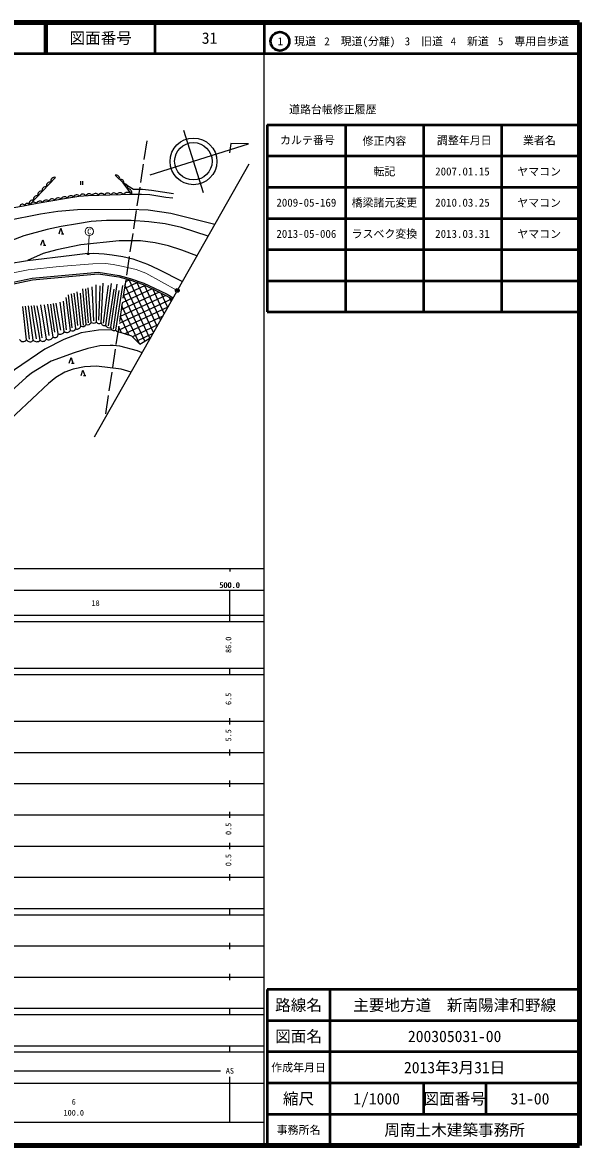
# Model space of a CAD drawing. Units: millimetres at full size, sheet at 1:1000; details may follow other scales. Extents: x 40000 to 680000, y 20000 to 380000.
# Drawn here: x 501572 to 680000, y 20000 to 380000 of the extents above; entities that cross this region are included whole.
import ezdxf
from ezdxf.enums import TextEntityAlignment as Align

# ---------------------------------------------------------------- set-up
doc = ezdxf.new("R2010")
doc.units = ezdxf.units.MM
doc.header["$LTSCALE"] = 1000
doc.header["$PDMODE"] = 32
doc.header["$PDSIZE"] = 500
doc.linetypes.add('CHAIN', pattern=[18.5, 12, -1.5, 3.5, -1.5])
doc.linetypes.add('DASHED', pattern=[7.5, 6, -1.5])
for name, color, linetype, lineweight in [('M-BGD', 7, 'Continuous', 25), ('M-BMK', 2, 'CHAIN', 13), ('M-BMK-OTRS', 5, 'Continuous', 25), ('M-BMK-ROW', 30, 'DASHED', 25), ('M-BMK-SRVR', 3, 'Continuous', 25), ('M-STR-HTXT', 7, 'Continuous', 13), ('M-STR-STRC', 7, 'Continuous', 25), ('M-TTL', 2, 'Continuous', 140), ('M-TTL-BAND', 7, 'Continuous', 25), ('M-TTL-FRAM', 2, 'Continuous', 50), ('M-TTL-LINE', 7, 'Continuous', 50)]:
    doc.layers.add(name, color=color, linetype=linetype, lineweight=lineweight)
doc.layers.add('M-OTRS', color=6, linetype='Continuous')
doc.layers.add('M-TTL-TXT', color=7, linetype='Continuous')
doc.styles.add('ＭＳ ゴシック', font='')
doc.styles.get('ＭＳ ゴシック').set_extended_font_data('MS Gothic')

msp = doc.modelspace()

# ---------------------------------------------------------------- hatches: boundary and pattern name
at = {"layer": 'M-STR-STRC'}
msp.add_hatch(color=256, dxfattribs=at).paths.add_polyline_path([(522815, 306000, -1), (522443, 305667, -1)])

# ---------------------------------------------------------------- linework, layer by layer
at = {"layer": 'M-BGD'}
for p, q in [((503770, 321580), (512146, 330342)), ((520147, 329165), (520147, 327991)), ((520847, 329165), (520847, 327991)), ((514061, 312229), (514814, 312229)), ((508287, 308583), (509040, 308583)), ((525272, 283926), (525145, 295883)), ((526724, 283723), (527385, 296391)), ((528302, 282855), (530131, 296301)), ((529828, 282229), (531875, 296080)), ((531422, 281374), (533676, 295705)), ((540913, 295677), (533858, 292388)), ((538454, 296600), (534194, 294613)), ((542342, 278849), (534389, 295904)), ((535896, 297475), (534530, 296839)), ((543563, 280666), (535699, 297531)), ((544697, 282670), (538154, 296703)), ((545832, 284675), (540643, 295802)), ((516905, 281260), (515545, 291800)), ((518632, 281783), (517243, 293053)), ((520279, 282655), (519120, 293622)), ((521992, 283188), (520874, 294587)), ((523542, 283849), (522604, 294893)), ((526054, 284572), (526336, 291917)), ((527482, 283616), (528586, 291849)), ((547454, 292521), (532850, 285711)), ((545310, 293590), (533186, 287936)), ((543145, 294649), (533522, 290162)), ((540741, 277844), (533883, 292552)), ((546966, 286679), (543277, 294589)), ((548100, 288683), (545964, 293264)), ((549234, 290687), (548702, 291828)), ((502867, 278314), (501633, 288980)), ((505011, 278189), (503550, 289157)), ((507227, 278164), (505338, 289257)), ((509241, 278491), (507428, 289534)), ((511361, 279146), (509674, 289711)), ((513023, 280227), (511512, 289963)), ((514941, 280908), (513682, 290367)), ((519323, 282809), (518717, 288216)), ((521072, 282997), (520507, 289145)), ((522741, 283750), (522176, 290180)), ((524385, 284343), (524076, 291244)), ((529097, 282715), (530066, 288970)), ((530725, 281648), (531708, 288430)), ((548102, 288685), (532178, 281260)), ((549471, 291393), (532514, 283485)), ((539055, 277023), (533377, 289201)), ((506021, 278556), (505115, 284525)), ((507900, 278878), (507080, 284848)), ((510142, 279676), (509258, 285538)), ((511953, 280710), (511134, 286335)), ((513810, 281314), (512905, 286745)), ((515700, 281461), (515028, 287514)), ((517531, 282093), (516885, 287783)), ((535679, 279826), (532871, 285849)), ((546511, 285875), (534391, 280223)), ((503865, 278491), (503175, 284008)), ((533263, 280571), (532365, 282498)), ((544920, 283064), (536780, 279269)), ((543329, 280253), (538204, 277863)), ((517325, 270824), (518077, 270824)), ((521146, 266802), (521898, 266802))]:
    msp.add_line(p, q, dxfattribs=at)
at = {"layer": 'M-BGD', "linetype": 'DASHED'}
for p, q in [((524076, 291244), (523897, 295237)), ((526336, 291917), (526476, 295543)), ((528586, 291849), (529105, 295726)), ((516885, 287783), (516333, 292644)), ((518717, 288216), (518161, 293184)), ((520507, 289145), (520128, 293273)), ((522178, 290155), (521822, 294657)), ((530066, 288970), (530924, 294507)), ((531708, 288430), (532527, 294078)), ((503175, 284008), (502545, 289045)), ((505115, 284525), (504412, 289163)), ((507080, 284848), (506311, 289164)), ((509258, 285538), (508659, 289509)), ((511134, 286335), (510636, 289753)), ((512905, 286745), (512355, 290043)), ((515028, 287514), (514681, 290633))]:
    msp.add_line(p, q, dxfattribs=at)
at = {"layer": 'M-BGD'}
for points in [[(536528, 324974), (533866, 328559), (531233, 331040)], [(533866, 328559), (537088, 326567), (539995, 326556), (542941, 326250), (549933, 325138)], [(482352, 315569), (486469, 317299), (489666, 318429), (493339, 319493), (496971, 320352), (501865, 321250), (506326, 322023), (515056, 323592), (519648, 324314), (522592, 324516), (536528, 324974)], [(536528, 324974), (539740, 324973), (542382, 324861), (547542, 324051), (549730, 323771)], [(394717, 262567), (405171, 265512), (411164, 268036), (435065, 280849), (444271, 289080), (458959, 299398), (472780, 307331), (480559, 310928), (488702, 313993), (496522, 316478), (507335, 318617), (512901, 319489), (519226, 320087), (536009, 320108), (541873, 319928), (549061, 318923), (563214, 315385)], [(561027, 311522), (552524, 314224), (547276, 315409), (541993, 316096), (536438, 316550), (528480, 316550), (523549, 316189), (519158, 315413), (513994, 314647), (509446, 313651), (501957, 311635), (492744, 308076), (473463, 299452), (461542, 293220), (453901, 288685), (446057, 282429), (441203, 279047), (434775, 274953)], [(513274, 312229), (513857, 314011), (514439, 312229)], [(557460, 305220), (552652, 307023), (548341, 308352), (544059, 309392), (539389, 309973), (532527, 309973), (520289, 308756), (512541, 307143), (508206, 305905), (503145, 303674)], [(507500, 308583), (508082, 310365), (508665, 308583)], [(394717, 262567), (400612, 263200), (404980, 264363), (418262, 268557), (428992, 272526), (440558, 277379), (463614, 287577), (481471, 295700), (484722, 298299), (489770, 300502), (493268, 301628), (496712, 302582), (503145, 303674), (517428, 305423), (521678, 305989), (524364, 306024), (527757, 305878), (530328, 305539), (533738, 304947), (536965, 304182), (541602, 302539), (545047, 300932), (552793, 296973)], [(492388, 295449), (504656, 297981), (525828, 299909), (532571, 298935), (536109, 297935), (540442, 296445), (543888, 294858), (547886, 292865), (549841, 291758)], [(492557, 294973), (504730, 297485), (525814, 299406), (532467, 298444), (535959, 297457), (540256, 295980), (543672, 294407), (547651, 292423), (549595, 291323)], [(530156, 281521), (525915, 281412), (520348, 280473), (514848, 278395), (508745, 275310), (499020, 268672), (490704, 261430), (483112, 253678), (471215, 243133), (452629, 226695)], [(532127, 280921), (536459, 279586), (539202, 276878), (542640, 279036)], [(539867, 274137), (538446, 274735), (532723, 276232), (530625, 276433), (529649, 276433), (526306, 276324), (522458, 275438), (518083, 274109), (510788, 271477), (504444, 267617), (502803, 266179), (459269, 226648)], [(516538, 270824), (517120, 272606), (517702, 270824)], [(536352, 267926), (533169, 268834), (525266, 269801), (521483, 269582), (517812, 268888), (515160, 267869), (512304, 266196), (509857, 264238), (499484, 254428), (485220, 240496)], [(520359, 266802), (520941, 268584), (521523, 266802)]]:
    msp.add_lwpolyline(points, dxfattribs=at)
for centre, radius, start, end in [((510414, 327679), 1160, 76.77716, 195.80678), ((511918, 329092), 1271, 79.66358, 192.92036), ((531557, 329925), 1160, 347.18889, 106.21851), ((532982, 328564), 1143, 344.82167, 104.86561), ((534208, 327111), 1160, 337.0839, 96.11352), ((506268, 323341), 1160, 76.77716, 195.80678), ((507650, 324787), 1160, 76.77716, 195.80678), ((509032, 326233), 1160, 76.77716, 195.80678), ((515025, 322978), 1160, 40.12693, 159.15655), ((516991, 323300), 1160, 39.42302, 158.45264), ((518963, 323600), 1160, 38.83224, 157.86186), ((520903, 323810), 1160, 34.42337, 153.45299), ((522887, 323924), 1160, 33.10474, 152.13436), ((524877, 324002), 1160, 32.37772, 151.40734), ((526876, 324068), 1160, 32.36426, 151.39388), ((528875, 324134), 1160, 32.36414, 151.39376), ((530874, 324199), 1160, 32.36414, 151.39376), ((532873, 324265), 1160, 32.36414, 151.39376), ((535233, 323650), 1852, 45.61639, 138.14152), ((535359, 325412), 1249, 339.44173, 93.75569), ((501580, 320875), 886, 31.00826, 169.44467), ((503085, 321284), 746, 23.36403, 176.30023), ((504886, 321896), 1160, 76.77716, 195.80678), ((505182, 321227), 1160, 40.31732, 159.34694), ((507154, 321574), 1160, 40.62863, 159.65825), ((509123, 321927), 1160, 40.67278, 159.7024), ((511092, 322281), 1160, 40.67413, 159.70375), ((513060, 322635), 1160, 40.6742, 159.70382), ((513659, 281479), 1403, 243.07831, 336.00662), ((515755, 282018), 1376, 233.71028, 326.62149), ((517500, 282410), 1294, 242.63756, 331.01019), ((519063, 282960), 1254, 249.90161, 345.90254), ((520851, 283835), 1311, 244.14917, 330.47849), ((522438, 284291), 1189, 247.968, 338.16231), ((524349, 285184), 1560, 238.85245, 306.29625), ((526087, 284460), 975, 213.23274, 310.81895), ((527942, 284068), 1265, 195.81631, 286.5642), ((529354, 283246), 1122, 200.38476, 295.03867), ((530887, 282290), 1060, 183.25126, 300.30429), ((532067, 281602), 684, 199.51577, 275.04677), ((501752, 279064), 1344, 208.89554, 326.07556), ((503977, 278908), 1259, 208.13608, 325.17583), ((506129, 279095), 1439, 218.99696, 319.70216), ((508125, 278996), 1225, 222.81841, 335.62385), ((509979, 279862), 1557, 241.72501, 332.60374), ((511928, 280092), 1103, 239.07665, 7.04239)]:
    msp.add_arc(centre, radius, start, end, dxfattribs=at)
at = {"layer": 'M-BMK'}
msp.add_lwpolyline([(498574, 299722), (503369, 300659), (513281, 301725), (524064, 302662), (528186, 302740), (530609, 302427), (533857, 301811), (537944, 300765), (541032, 299602), (551171, 294108)], dxfattribs=at)
at = {"layer": 'M-BMK-OTRS'}
msp.add_line((524593, 247152), (574155, 334715), dxfattribs=at)
at = {"layer": 'M-BMK-ROW'}
msp.add_line((541352, 342025), (527914, 253018), dxfattribs=at)
at = {"layer": 'M-BMK-SRVR'}
for p, q in [((553155, 345517), (559476, 325491)), ((542488, 331139), (573986, 341081)), ((568320, 341187), (567843, 338224)), ((573986, 341081), (568320, 341187))]:
    msp.add_line(p, q, dxfattribs=at)
for centre, radius in [((556329, 335464), 7500), ((556316, 335504), 6000), ((551171, 294108), 600)]:
    msp.add_circle(centre, radius, dxfattribs=at)
at = {"layer": 'M-OTRS'}
msp.add_point((551171, 294108), dxfattribs=at)
at = {"layer": 'M-STR-HTXT'}
msp.add_line((522629, 305834), (522896, 311663), dxfattribs=at)
msp.add_circle((522958, 313011), 1350, dxfattribs=at)
at = {"layer": 'M-STR-STRC'}
msp.add_circle((522629, 305834), 250, dxfattribs=at)
at = {"layer": 'M-TTL'}
for p, q in [((680000, 380000), (40000, 380000)), ((680000, 20000), (680000, 380000)), ((40000, 20000), (680000, 20000))]:
    msp.add_line(p, q, dxfattribs=at)
at = {"layer": 'M-TTL-BAND'}
for p, q in [((579000, 20000), (579000, 370000)), ((40000, 205000), (579000, 205000)), ((568000, 205000), (568000, 204000)), ((68000, 198000), (579000, 198000)), ((568000, 188000), (568000, 198000)), ((40000, 190000), (579000, 190000)), ((40000, 188000), (579000, 188000)), ((40000, 173000), (579000, 173000)), ((568000, 171000), (568000, 173000)), ((40000, 171000), (579000, 171000)), ((40000, 156000), (579000, 156000)), ((568000, 155000), (568000, 157000)), ((46000, 146000), (579000, 146000)), ((568000, 145000), (568000, 147000)), ((568000, 135000), (568000, 137000)), ((52000, 136000), (579000, 136000)), ((46000, 126000), (579000, 126000)), ((568000, 125000), (568000, 127000)), ((52000, 116000), (579000, 116000)), ((568000, 115000), (568000, 117000)), ((46000, 106000), (579000, 106000)), ((568000, 105000), (568000, 107000)), ((40000, 96000), (579000, 96000)), ((40000, 94000), (579000, 94000)), ((568000, 94000), (568000, 96000)), ((49000, 84000), (579000, 84000)), ((568000, 83000), (568000, 85000)), ((40000, 74000), (579000, 74000)), ((568000, 73000), (568000, 75000)), ((40000, 64000), (579000, 64000)), ((40000, 62000), (579000, 62000)), ((568000, 62000), (568000, 64000)), ((40000, 52000), (579000, 52000)), ((568000, 50000), (568000, 52000)), ((40000, 50000), (579000, 50000)), ((71000, 44000), (565000, 44000)), ((40000, 40000), (579000, 40000)), ((568000, 27500), (568000, 42000)), ((68000, 27500), (579000, 27500))]:
    msp.add_line(p, q, dxfattribs=at)
at = {"layer": 'M-TTL-FRAM'}
for p, q in [((580000, 347197), (580000, 287197)), ((580000, 347197), (680000, 347197)), ((580000, 287197), (680000, 287197)), ((680000, 70000), (580000, 70000)), ((580000, 70000), (580000, 20000))]:
    msp.add_line(p, q, dxfattribs=at)
at = {"layer": 'M-TTL-LINE'}
for p, q in [((508747, 380000), (508747, 370000)), ((509247, 380000), (509247, 370000)), ((543997, 380000), (543997, 370000)), ((579000, 380000), (579000, 370000)), ((40000, 370000), (680000, 370000)), ((605000, 347197), (605000, 287197)), ((630000, 347197), (630000, 287197)), ((655000, 347197), (655000, 287197)), ((580000, 337197), (680000, 337197)), ((580000, 327197), (680000, 327197)), ((580000, 317197), (680000, 317197)), ((580000, 307197), (680000, 307197)), ((580000, 297197), (680000, 297197)), ((600000, 70000), (600000, 20000)), ((680000, 60000), (580000, 60000)), ((680000, 50000), (580000, 50000)), ((680000, 40000), (580000, 40000)), ((630000, 40000), (630000, 30000)), ((650000, 40000), (650000, 30000)), ((680000, 30000), (580000, 30000))]:
    msp.add_line(p, q, dxfattribs=at)
msp.add_circle((584031, 373958), 3000, dxfattribs=at)

# ---------------------------------------------------------------- texts
at = {"layer": 'M-STR-HTXT', "style": 'ＭＳ ゴシック'}
msp.add_text('C', height=1833, dxfattribs=at).set_placement((522958, 313011), align=Align.MIDDLE_CENTER)
at = {"layer": 'M-TTL-BAND', "style": 'ＭＳ ゴシック'}
for s, p in [('500.0', (567844, 198195)), ('500.0', (568000, 198195)), ('18', (525000, 192405)), ('AS', (568000, 42500)), ('6', (518000, 32523)), ('100.0', (518000, 29033))]:
    msp.add_text(s, height=1833, dxfattribs=at).set_placement(p, align=Align.BOTTOM_CENTER)
for s, p in [('86.0', (569000, 180500)), ('6.5', (569000, 163174)), ('5.5', (569000, 151500)), ('0.5', (569000, 121500)), ('0.5', (569000, 111500))]:
    msp.add_text(s, height=1833, rotation=90, dxfattribs=at).set_placement(p, align=Align.BOTTOM_CENTER)
at = {"layer": 'M-TTL-TXT', "style": 'ＭＳ ゴシック'}
for s, height, p in [('図面番号', 3666, (526622, 375000)), ('31', 3666, (561497, 375000)), ('1\u3000現道', 2566, (589448, 373958)), ('2\u3000現道(分離)', 2566, (609619, 373958)), ('3\u3000旧道', 2566, (630121, 373958)), ('4\u3000新道', 2566, (644824, 373958)), ('5\u3000専用自歩道', 2566, (665228, 373958)), ('道路台帳修正履歴', 2566, (600968, 352113)), ('カルテ番号', 2566, (592839, 342277)), ('修正内容', 2566, (617509, 342023)), ('調整年月日', 2566, (643089, 342197)), ('業者名', 2566, (667134, 342197)), ('転記', 2566, (617500, 332245)), ('2007.01.15', 2566, (642500, 332245)), ('ヤマコン', 2566, (667077, 332189)), ('2009-05-169', 2566, (592500, 322245)), ('橋梁諸元変更', 2566, (617500, 322245)), ('2010.03.25', 2566, (642500, 322245)), ('ヤマコン', 2566, (667077, 322189)), ('2013-05-006', 2566, (592500, 312245)), ('ラスベク変換', 2566, (617500, 312245)), ('2013.03.31', 2566, (642500, 312245)), ('ヤマコン', 2566, (667077, 312189)), ('路線名', 3666, (590000, 65000)), ('路線名', 3666, (590000, 65000)), ('主要地方道\u3000新南陽津和野線', 3666, (640000, 65000)), ('図面名', 3666, (590000, 55000)), ('図面名', 3666, (590000, 55000)), ('200305031-00', 3666, (640000, 55000)), ('2013年3月31日', 3666, (640000, 45000)), ('作成年月日', 2566, (590000, 45000)), ('作成年月日', 2566, (590000, 45000)), ('縮尺', 3666, (590000, 35000)), ('縮尺', 3666, (590000, 35000)), ('1/1000', 3666, (615000, 35000)), ('図面番号', 3666, (640000, 35000)), ('図面番号', 3666, (640000, 35000)), ('31-00', 3666, (664125, 35000)), ('事務所名', 2566, (590000, 25000)), ('事務所名', 2566, (590000, 25000)), ('周南土木建築事務所', 3666, (640000, 25000))]:
    msp.add_text(s, height=height, dxfattribs=at).set_placement(p, align=Align.MIDDLE_CENTER)

doc.saveas('drawing.dxf')
